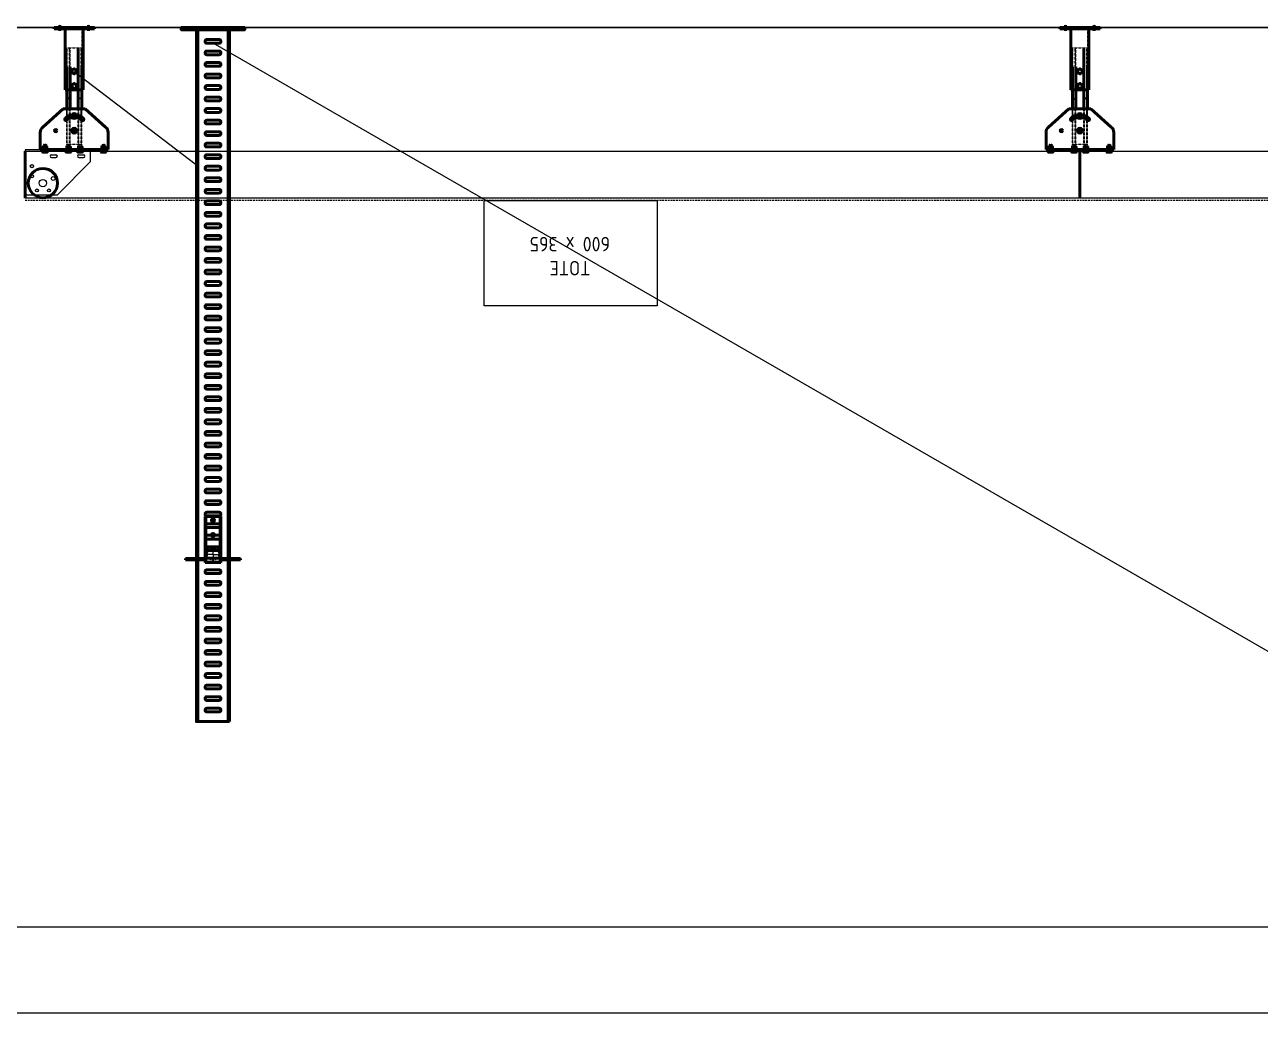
# Model space of a CAD drawing. Header units: millimetres. Extents: x 0 to 461941, y -159644 to 4828.
# Drawn here: x 159894 to 164179, y -151818 to -148388 of the extents above; entities that cross this region are included whole.
import ezdxf

# ---------------------------------------------------------------- set-up
doc = ezdxf.new("R2010")
doc.units = ezdxf.units.MM
for name, pattern in [('Xref Conv Decant Product Tote$0$AM_ISO02W050', [7.5, 6, -1.5]), ('Xref Conv Decant Product Tote$0$CENTER', [7, 4, -1, 1, -1]), ('Xref Conv Decant Product Tote$0$HIDDEN', [0.375, 0.25, -0.125]), ('Xref Conv Decant Product Tote$0$MultiDeck$0$Conveyor - Ground 940 aisles$0$HIDDEN', [9.525, 6.35, -3.175]), ('Xref Conv Decant Product Tote$0$P02582 Conveyor Elevations$0$HIDDEN', [9.525, 6.35, -3.175])]:
    doc.linetypes.add(name, pattern=pattern)
for name, color, linetype in [('AM_BOR', 4, 'Continuous'), ('Xref Conv Decant Empty Tote$0$B', 4, 'Continuous'), ('Xref Conv Decant Empty Tote$0$Mezz', 1, 'Continuous'), ('Xref Conv Decant In$0$P_Number1', 4, 'Continuous'), ('Xref Conv Decant Product Tote$0$B', 4, 'Continuous'), ('Xref Conv Decant Product Tote$0$MultiDeck$0$Conveyor - Ground 940 aisles$0$D', 7, 'Continuous'), ('Xref Conv Decant Product Tote$0$MultiDeck$0$Conveyor - Ground 940 aisles$0$H', 7, 'Xref Conv Decant Product Tote$0$MultiDeck$0$Conveyor - Ground 940 aisles$0$HIDDEN'), ('Xref Conv Decant Product Tote$0$P02582 Conveyor Elevations$0$Conv', 131, 'Continuous'), ('Xref Conv Decant Product Tote$0$Tote', 7, 'Continuous')]:
    doc.layers.add(name, color=color, linetype=linetype)
doc.layers.add('Xref Conv Decant Product Tote$0$Conv- Product decant', color=3, linetype='Continuous', lineweight=50)
doc.layers.add('Xref Conv Decant Product Tote$0$Hidden', color=9, linetype='Xref Conv Decant Product Tote$0$AM_ISO02W050', lineweight=25)
doc.styles.add('Xref Conv Decant Product Tote$0$STANDARD', font='ISOCP.SHX')

# ---------------------------------------------------------------- blocks, each defined once
blk = doc.blocks.new('Xref Conv Decant Empty Tote')
at = {"layer": 'Xref Conv Decant Empty Tote$0$B'}
blk.add_line((242903.7, -148397.6), (134788.8, -148397.6), dxfattribs=at)
at = {"layer": 'Xref Conv Decant Empty Tote$0$Mezz'}
blk.add_lwpolyline([(144253.6, -151517.6), (239475.4, -151517.6), (239475.4, -151817.6), (144253.6, -151817.6)], close=True, dxfattribs=at)
blk = doc.blocks.new('Xref Conv Decant Product Tote$0$Tote side 600 x 365')
at = {"layer": 'Xref Conv Decant Product Tote$0$Tote'}
blk.add_lwpolyline([(600, 365), (600, 0), (0, 0), (0, 365)], close=True, dxfattribs=at)
at = {"layer": 'Xref Conv Decant Product Tote$0$Tote', "insert": (124.2, 259.8), "char_height": 50, "attachment_point": 1, "style": 'Xref Conv Decant Product Tote$0$STANDARD'}
blk.add_mtext_dynamic_manual_height_columns('\\pi107.5;TOTE\\P\\pi39.971;600 x 365', width=355.005, gutter_width=12.5, heights=[0], dxfattribs=at)
blk = doc.blocks.new('Xref Conv Decant Product Tote$0$9405 End Pulley')
blk.add_circle((-62, -52.3), 50.8)
at = {"layer": 'Xref Conv Decant Product Tote$0$P02582 Conveyor Elevations$0$Conv', "color": 0}
for p, q in [((-225.4, -125.8), (-112.4, -11.5)), ((0, -11.5), (-112.4, -11.5)), ((0, -167.1), (0, -11.5)), ((-225.4, -167.1), (-225.4, -125.8)), ((-225.4, -167.1), (0, -167.1)), ((-187, -140.5), (-202.4, -140.5)), ((-187, -150.5), (-202.4, -150.5)), ((-91.7, -140.5), (-107.1, -140.5)), ((-91.7, -150.5), (-107.1, -150.5))]:
    blk.add_line(p, q, dxfattribs=at)
for centre, radius in [((-82.9, -26.9), 5), ((-62, -52.3), 12.7), ((-41.2, -26.9), 5), ((-97.5, -68.3), 6.5)]:
    blk.add_circle(centre, radius, dxfattribs=at)
for centre, start, end in [((-202.4, -145.5), 90, 270), ((-187, -145.5), 270, 90), ((-107.1, -145.5), 90, 270), ((-91.7, -145.5), 270, 90)]:
    blk.add_arc(centre, 5, start, end, dxfattribs=at)
blk = doc.blocks.new('*U303')
at = {"layer": 'Xref Conv Decant Product Tote$0$Hidden', "linetype": 'Xref Conv Decant Product Tote$0$P02582 Conveyor Elevations$0$HIDDEN'}
blk.add_line((27500, 7.5), (0, 7.5), dxfattribs=at)
at = {"layer": 'Xref Conv Decant Product Tote$0$P02582 Conveyor Elevations$0$Conv', "color": 0}
blk.add_lwpolyline([(27500, -163.5), (0, -163.5), (0, 0), (27500, 0)], close=True, dxfattribs=at)
for centre in [(27476.2, -76.2), (27476.2, -111.1)]:
    blk.add_circle(centre, 5.5, dxfattribs=at)
blk.add_blockref('Xref Conv Decant Product Tote$0$9405 End Pulley', (27500, 0))
blk = doc.blocks.new('*U362')
at = {"linetype": 'Continuous'}
for p, q in [((0, 0), (0, -59.2)), ((0, 0), (235, 0)), ((235, 0), (235, -59.2)), ((79.4, -141.4), (8.5, -78.2)), ((155.6, -141.4), (226.5, -78.2)), ((79.4, -141.4), (155.6, -141.4)), ((91.5, -136.4), (91.5, -287)), ((103.5, -136.4), (103.5, -353)), ((131.5, -136.4), (131.5, -287)), ((143.5, -136.4), (143.5, -287)), ((86.5, -207.5), (148.5, -207.5)), ((86.5, -207.5), (86.5, -418.5)), ((148.5, -207.5), (148.5, -418.5)), ((187.5, -418.5), (47.5, -418.5)), ((47.5, -418.5), (47.5, -423.5)), ((187.5, -423.5), (47.5, -423.5)), ((187.5, -418.5), (187.5, -423.5))]:
    blk.add_line(p, q, dxfattribs=at)
for p, q in [((6.9, 7.5), (6.9, 2)), ((6.9, 2), (25.4, 2)), ((9.2, 9), (11.5, 9)), ((11.5, 9), (11.5, 2)), ((11.5, 9), (20.8, 9)), ((20.8, 9), (20.8, 2)), ((20.8, 9), (23.1, 9)), ((25.4, 7.5), (25.4, 2)), ((88, 7.5), (88, 2)), ((88, 2), (106.5, 2)), ((90.3, 9), (92.6, 9)), ((92.6, 9), (92.6, 2)), ((92.6, 9), (101.8, 9)), ((101.8, 9), (101.8, 2)), ((101.8, 9), (104.2, 9)), ((106.5, 7.5), (106.5, 2)), ((128.5, 7.5), (128.5, 2)), ((128.5, 2), (147, 2)), ((130.8, 9), (133.2, 9)), ((133.2, 9), (133.2, 2)), ((133.2, 9), (142.4, 9)), ((142.4, 9), (142.4, 2)), ((142.4, 9), (144.7, 9)), ((147, 7.5), (147, 2)), ((209.6, 7.5), (209.6, 2)), ((209.6, 2), (228.1, 2)), ((211.9, 9), (214.2, 9)), ((214.2, 9), (214.2, 2)), ((214.2, 9), (223.5, 9)), ((223.5, 9), (223.5, 2)), ((223.5, 9), (225.8, 9)), ((228.1, 7.5), (228.1, 2)), ((117.5, -109.3), (111.1, -113)), ((111.1, -113), (111.1, -120.4)), ((111.1, -120.4), (117.5, -124.1)), ((123.9, -113), (117.5, -109.3)), ((117.5, -124.1), (123.9, -120.4)), ((123.9, -120.4), (123.9, -113))]:
    blk.add_line(p, q)
at = {"linetype": 'Xref Conv Decant Product Tote$0$CENTER'}
for p, q in [((67.5, -411.7), (67.5, -433.3)), ((167.5, -411.7), (167.5, -433.3))]:
    blk.add_line(p, q, dxfattribs=at)
for points in [[(111.1, -69.4), (117.5, -73.1), (123.9, -69.4), (123.9, -62), (117.5, -58.3), (111.1, -62)], [(109.5, -225.1), (117.5, -229.7), (125.5, -225.1), (125.5, -215.9), (117.5, -211.3), (109.5, -215.9)], [(109.5, -276.1), (117.5, -280.7), (125.5, -276.1), (125.5, -266.9), (117.5, -262.3), (109.5, -266.9)]]:
    blk.add_lwpolyline(points, close=True)
for centre, radius in [((117.5, -65.7), 8.4), ((117.5, -65.7), 6.4), ((117.5, -116.7), 8.4), ((117.5, -116.7), 6.4), ((117.5, -220.5), 8), ((117.5, -271.5), 8)]:
    blk.add_circle(centre, radius)
at = {"linetype": 'Continuous'}
blk.add_circle((181.8, -65.7), 3.6, dxfattribs=at)
for centre, radius, start, end in [((9.2, 6.5), 2.53, 23.991, 156.009), ((16.1, 1.1), 7.86, 54.0166, 125.9834), ((23.1, 6.5), 2.53, 23.991, 156.009), ((90.3, 6.5), 2.53, 23.991, 156.009), ((97.2, 1.1), 7.86, 54.0166, 125.9834), ((104.2, 6.5), 2.53, 23.991, 156.009), ((130.8, 6.5), 2.53, 23.991, 156.009), ((137.8, 1.1), 7.86, 54.0166, 125.9834), ((144.7, 6.5), 2.53, 23.991, 156.009), ((211.9, 6.5), 2.53, 23.991, 156.009), ((218.8, 1.1), 7.86, 54.0166, 125.9834), ((225.8, 6.5), 2.53, 23.991, 156.009)]:
    blk.add_arc(centre, radius, start, end)
for centre, radius, start, end in [((25.4, -59.2), 25.4, 180, 228.2691), ((209.6, -59.2), 25.4, 311.7309, 0), ((88.7, -104.7), 4.4, 45, 225), ((116.3, -77.6), 43.1, 224.5473, 271.6144), ((117.5, -75.9), 36.4, 225, 270), ((117.5, -75.9), 36.4, 270, 315), ((118.7, -77.6), 43.1, 268.3856, 315.4527), ((146.3, -104.7), 4.4, 315, 135)]:
    blk.add_arc(centre, radius, start, end, dxfattribs=at)
at = {"layer": 'Xref Conv Decant Product Tote$0$Hidden', "linetype": 'Xref Conv Decant Product Tote$0$HIDDEN'}
for p, q in [((11.1, -17), (11.1, 2)), ((12.1, -18), (12.1, 2)), ((20.1, -18), (20.1, 2)), ((21.1, -17), (21.1, 2)), ((92.2, -17), (92.2, 2)), ((93.2, -18), (93.2, 2)), ((101.2, -18), (101.2, 2)), ((102.2, -17), (102.2, 2)), ((132.8, -17), (132.8, 2)), ((133.8, -18), (133.8, 2)), ((141.8, -18), (141.8, 2)), ((142.8, -17), (142.8, 2)), ((213.8, -17), (213.8, 2)), ((214.8, -18), (214.8, 2)), ((222.8, -18), (222.8, 2)), ((223.8, -17), (223.8, 2)), ((0, -3), (235, -3)), ((12.1, -18), (11.1, -17)), ((11.1, -17), (21.1, -17)), ((12.1, -18), (20.1, -18)), ((20.1, -18), (21.1, -17)), ((91.5, -18), (91.5, -158.8)), ((91.5, -18), (143.5, -18)), ((92.2, -17), (102.2, -17)), ((93.2, -18), (92.2, -17)), ((93.2, -18), (101.2, -18)), ((93.5, -18), (93.5, -353)), ((101.2, -18), (102.2, -17)), ((101.5, -18), (101.5, -353)), ((103.5, -18), (103.5, -158.8)), ((131.5, -18), (131.5, -158.8)), ((132.8, -17), (142.8, -17)), ((133.8, -18), (132.8, -17)), ((133.5, -18), (133.5, -353)), ((133.8, -18), (141.8, -18)), ((141.5, -18), (141.5, -353)), ((141.8, -18), (142.8, -17)), ((143.5, -18), (143.5, -158.8)), ((213.8, -17), (223.8, -17)), ((214.8, -18), (213.8, -17)), ((214.8, -18), (222.8, -18)), ((222.8, -18), (223.8, -17)), ((91.5, -128), (91.5, -173)), ((93.5, -128), (93.5, -173)), ((96.5, -118), (138.5, -118)), ((96.5, -120), (138.5, -120)), ((141.5, -128), (141.5, -173)), ((143.5, -128), (143.5, -173)), ((91.5, -142), (91.5, -353)), ((101.5, -170), (101.5, -173)), ((101.5, -170), (103.5, -170)), ((103.5, -142), (103.5, -287)), ((103.5, -170), (103.5, -173)), ((131.5, -142), (131.5, -353)), ((131.5, -170), (131.5, -173)), ((131.5, -170), (133.5, -170)), ((133.5, -170), (131.5, -170)), ((133.5, -170), (133.5, -173)), ((133.5, -170), (133.5, -173)), ((143.5, -142), (143.5, -353)), ((89.5, -207.5), (89.5, -418.5)), ((96.5, -176), (98.5, -176)), ((98.5, -178), (96.5, -178)), ((138.5, -176), (136.5, -176)), ((136.5, -178), (138.5, -178)), ((145.5, -207.5), (145.5, -418.5)), ((143.5, -353), (91.5, -353))]:
    blk.add_line(p, q, dxfattribs=at)
at = {"layer": 'Xref Conv Decant Product Tote$0$Hidden', "linetype": 'Xref Conv Decant Product Tote$0$CENTER'}
for p, q in [((16.1, 10.6), (16.1, -9.3)), ((97.2, -8.6), (97.2, 11.3)), ((97.2, 10.6), (97.2, -9.3)), ((137.8, -8.6), (137.8, 11.3)), ((218.8, -8.6), (218.8, 11.3))]:
    blk.add_line(p, q, dxfattribs=at)
at = {"layer": 'Xref Conv Decant Product Tote$0$Hidden'}
for p, q in [((16.1, 8.6), (16.1, -11.3)), ((97.2, 8.6), (97.2, -11.3)), ((137.8, 8.6), (137.8, -11.3)), ((218.8, 8.6), (218.8, -11.3))]:
    blk.add_line(p, q, dxfattribs=at)
for points in [[(6.9, -5), (4.9, -3)], [(27.4, -3), (4.9, -3)], [(25.4, -5), (6.9, -5)], [(6.9, -10.5), (6.9, -5)], [(23.1, -12), (20.8, -12), (11.5, -12), (9.2, -12)], [(11.5, -12), (11.5, -5)], [(20.8, -12), (20.8, -5)], [(27.4, -3), (25.4, -5)], [(25.4, -10.5), (25.4, -5)], [(88, -5), (86, -3)], [(108.5, -3), (86, -3)], [(106.5, -5), (88, -5)], [(88, -10.5), (88, -5)], [(104.2, -12), (101.8, -12), (92.6, -12), (90.3, -12)], [(92.6, -12), (92.6, -5)], [(101.8, -12), (101.8, -5)], [(108.5, -3), (106.5, -5)], [(106.5, -10.5), (106.5, -5)], [(128.5, -5), (126.5, -3)], [(149, -3), (126.5, -3)], [(147, -5), (128.5, -5)], [(128.5, -10.5), (128.5, -5)], [(144.7, -12), (142.4, -12), (133.2, -12), (130.8, -12)], [(133.2, -12), (133.2, -5)], [(142.4, -12), (142.4, -5)], [(149, -3), (147, -5)], [(147, -10.5), (147, -5)], [(209.6, -5), (207.6, -3)], [(230.1, -3), (207.6, -3)], [(228.1, -5), (209.6, -5)], [(209.6, -10.5), (209.6, -5)], [(225.8, -12), (223.5, -12), (214.2, -12), (211.9, -12)], [(214.2, -12), (214.2, -5)], [(223.5, -12), (223.5, -5)], [(230.1, -3), (228.1, -5)], [(228.1, -10.5), (228.1, -5)]]:
    blk.add_lwpolyline(points, dxfattribs=at)
for centre, radius, start, end in [((9.2, -9.5), 2.53, 203.991, 336.009), ((16.1, -4.1), 7.86, 234.0166, 305.9834), ((23.1, -9.5), 2.53, 203.991, 336.009), ((90.3, -9.5), 2.53, 203.991, 336.009), ((97.2, -4.1), 7.86, 234.0166, 305.9834), ((104.2, -9.5), 2.53, 203.991, 336.009), ((130.8, -9.5), 2.53, 203.991, 336.009), ((137.8, -4.1), 7.86, 234.0166, 305.9834), ((144.7, -9.5), 2.53, 203.991, 336.009), ((211.9, -9.5), 2.53, 203.991, 336.009), ((218.8, -4.1), 7.86, 234.0166, 305.9834), ((225.8, -9.5), 2.53, 203.991, 336.009)]:
    blk.add_arc(centre, radius, start, end, dxfattribs=at)
at = {"layer": 'Xref Conv Decant Product Tote$0$Hidden', "linetype": 'Xref Conv Decant Product Tote$0$HIDDEN'}
for centre, radius, start, end in [((96.5, -123), 5, 90, 180), ((96.5, -123), 3, 90, 180), ((138.5, -123), 5, 0, 90), ((138.5, -123), 3, 0, 90), ((96.5, -173), 5, 180, 270), ((96.5, -173), 5, 180, 270), ((96.5, -173), 3, 180, 270), ((98.5, -173), 3, 270, 0), ((98.5, -173), 5, 270, 0), ((136.5, -173), 5, 180, 270), ((136.5, -173), 3, 180, 270), ((138.5, -173), 5, 270, 0), ((138.5, -173), 3, 270, 0)]:
    blk.add_arc(centre, radius, start, end, dxfattribs=at)
blk = doc.blocks.new('Xref Conv Decant Product Tote$0$SLOT (0deg)')
blk.add_lwpolyline([(-21, 6.5, 1), (-21, -6.5), (21, -6.5, 1), (21, 6.5)], format="xyb", close=True)
blk = doc.blocks.new('*U385')
for p, q in [((-95.2, 18.7), (-29.9, 18.7)), ((-95.2, 18.7), (-95.2, 13.7)), ((-95.2, 13.7), (-29.9, 13.7)), ((-27.5, 28.5), (27.5, 28.5)), ((-27.5, -131.5), (-27.5, 28.5)), ((-24.5, -131.5), (-24.5, 28.5)), ((24.5, -131.5), (24.5, 28.5)), ((27.5, -131.5), (27.5, 28.5)), ((30, 18.7), (95.2, 18.7)), ((95.2, 13.7), (30, 13.7)), ((95.2, 18.7), (95.2, 13.7)), ((-27.5, -131.5), (27.5, -131.5))]:
    blk.add_line(p, q)
for centre in [(0, -67.5), (0, -118.5)]:
    blk.add_circle(centre, 5.5)
for centre, start, end in [((-29.9, 10.5), 0, 90), ((30, 10.5), 90, 180)]:
    blk.add_arc(centre, 3.2, start, end)
at = {"layer": 'Xref Conv Decant Product Tote$0$MultiDeck$0$Conveyor - Ground 940 aisles$0$D', "linetype": 'Xref Conv Decant Product Tote$0$MultiDeck$0$Conveyor - Ground 940 aisles$0$HIDDEN'}
for p, q in [((-26.8, 10.5), (-26.8, -1.6)), ((-21.8, 10.5), (-21.8, -1.5)), ((21.8, 10.5), (21.8, -1.5)), ((26.8, 10.5), (26.8, -1.6))]:
    blk.add_line(p, q, dxfattribs=at)
at = {"layer": 'Xref Conv Decant Product Tote$0$MultiDeck$0$Conveyor - Ground 940 aisles$0$D'}
for p, q in [((-2, 0), (-21, 0)), ((-1, 0), (1, 0)), ((0, 2), (0, 21)), ((0, -1), (0, 1)), ((2, 0), (21, 0)), ((0, -2), (0, -21)), ((-4, -67.5), (-7.5, -67.5)), ((-2, -67.5), (2, -67.5)), ((0, -63.5), (0, -60)), ((0, -69.5), (0, -65.5)), ((0, -71.5), (0, -75)), ((4, -67.5), (7.5, -67.5)), ((-4, -118.5), (-7.5, -118.5)), ((-2, -118.5), (2, -118.5)), ((0, -114.5), (0, -111)), ((0, -120.5), (0, -116.5)), ((0, -122.5), (0, -126)), ((4, -118.5), (7.5, -118.5))]:
    blk.add_line(p, q, dxfattribs=at)
at = {"layer": 'Xref Conv Decant Product Tote$0$MultiDeck$0$Conveyor - Ground 940 aisles$0$D', "linetype": 'Xref Conv Decant Product Tote$0$MultiDeck$0$Conveyor - Ground 940 aisles$0$HIDDEN'}
blk.add_circle((0, 0), 20, dxfattribs=at)
for centre, radius, start, end in [((-29.9, 10.5), 8.2, 0, 90), ((30, 10.5), 8.2, 90, 180), ((0, 0), 26.8, 183.5004, 356.4996), ((0, 0), 21.8, 183.8813, 356.1187)]:
    blk.add_arc(centre, radius, start, end, dxfattribs=at)
at = {"layer": 'Xref Conv Decant Product Tote$0$MultiDeck$0$Conveyor - Ground 940 aisles$0$H'}
for p, q in [((-88.7, 18.7), (-88.7, 13.7)), ((-63.7, 18.7), (-63.7, 13.7)), ((63.7, 18.7), (63.7, 13.7)), ((88.7, 18.7), (88.7, 13.7))]:
    blk.add_line(p, q, dxfattribs=at)
blk = doc.blocks.new('*U412')
for p, q in [((-52.5, 2408), (-52.5, 8)), ((52.5, 8), (52.5, 2408))]:
    blk.add_line(p, q)
for points in [[(-57.5, 2408), (57.5, 2408), (57.5, 8), (-57.5, 8)], [(-110, 0), (110, 0), (110, 8), (-110, 8)]]:
    blk.add_lwpolyline(points, close=True)
at = {"layer": 'Xref Conv Decant Product Tote$0$Hidden'}
for p, q in [((-90, 8), (-90, 0)), ((-76, 8), (-76, 0)), ((76, 8), (76, 0)), ((90, 8), (90, 0))]:
    blk.add_line(p, q, dxfattribs=at)
for name, p in [('Xref Conv Decant Product Tote$0$SLOT (0deg)', (0, 2368)), ('Xref Conv Decant Product Tote$0$SLOT (0deg)', (0, 2328)), ('Xref Conv Decant Product Tote$0$SLOT (0deg)', (0, 2288)), ('Xref Conv Decant Product Tote$0$SLOT (0deg)', (0, 2248)), ('Xref Conv Decant Product Tote$0$SLOT (0deg)', (0, 2208)), ('Xref Conv Decant Product Tote$0$SLOT (0deg)', (0, 2168)), ('Xref Conv Decant Product Tote$0$SLOT (0deg)', (0, 2128)), ('Xref Conv Decant Product Tote$0$SLOT (0deg)', (0, 2088)), ('Xref Conv Decant Product Tote$0$SLOT (0deg)', (0, 2048)), ('Xref Conv Decant Product Tote$0$SLOT (0deg)', (0, 2008)), ('Xref Conv Decant Product Tote$0$SLOT (0deg)', (0, 1968)), ('Xref Conv Decant Product Tote$0$SLOT (0deg)', (0, 1928)), ('Xref Conv Decant Product Tote$0$SLOT (0deg)', (0, 1888)), ('*U385', (0, 1828)), ('*U385', (0, 1828)), ('Xref Conv Decant Product Tote$0$SLOT (0deg)', (0, 1848)), ('Xref Conv Decant Product Tote$0$SLOT (0deg)', (0, 1808)), ('Xref Conv Decant Product Tote$0$SLOT (0deg)', (0, 1768)), ('Xref Conv Decant Product Tote$0$SLOT (0deg)', (0, 1728)), ('Xref Conv Decant Product Tote$0$SLOT (0deg)', (0, 1688)), ('Xref Conv Decant Product Tote$0$SLOT (0deg)', (0, 1648)), ('Xref Conv Decant Product Tote$0$SLOT (0deg)', (0, 1608)), ('Xref Conv Decant Product Tote$0$SLOT (0deg)', (0, 1568)), ('Xref Conv Decant Product Tote$0$SLOT (0deg)', (0, 1528)), ('Xref Conv Decant Product Tote$0$SLOT (0deg)', (0, 1488)), ('Xref Conv Decant Product Tote$0$SLOT (0deg)', (0, 1448)), ('Xref Conv Decant Product Tote$0$SLOT (0deg)', (0, 1408)), ('Xref Conv Decant Product Tote$0$SLOT (0deg)', (0, 1368)), ('Xref Conv Decant Product Tote$0$SLOT (0deg)', (0, 1328)), ('Xref Conv Decant Product Tote$0$SLOT (0deg)', (0, 1288)), ('Xref Conv Decant Product Tote$0$SLOT (0deg)', (0, 1248)), ('Xref Conv Decant Product Tote$0$SLOT (0deg)', (0, 1208)), ('Xref Conv Decant Product Tote$0$SLOT (0deg)', (0, 1168)), ('Xref Conv Decant Product Tote$0$SLOT (0deg)', (0, 1128)), ('Xref Conv Decant Product Tote$0$SLOT (0deg)', (0, 1088)), ('Xref Conv Decant Product Tote$0$SLOT (0deg)', (0, 1048)), ('Xref Conv Decant Product Tote$0$SLOT (0deg)', (0, 1008)), ('Xref Conv Decant Product Tote$0$SLOT (0deg)', (0, 968)), ('Xref Conv Decant Product Tote$0$SLOT (0deg)', (0, 928)), ('Xref Conv Decant Product Tote$0$SLOT (0deg)', (0, 888)), ('Xref Conv Decant Product Tote$0$SLOT (0deg)', (0, 848)), ('Xref Conv Decant Product Tote$0$SLOT (0deg)', (0, 808)), ('Xref Conv Decant Product Tote$0$SLOT (0deg)', (0, 768)), ('Xref Conv Decant Product Tote$0$SLOT (0deg)', (0, 728)), ('Xref Conv Decant Product Tote$0$SLOT (0deg)', (0, 688)), ('Xref Conv Decant Product Tote$0$SLOT (0deg)', (0, 648)), ('Xref Conv Decant Product Tote$0$SLOT (0deg)', (0, 608)), ('Xref Conv Decant Product Tote$0$SLOT (0deg)', (0, 568)), ('Xref Conv Decant Product Tote$0$SLOT (0deg)', (0, 528)), ('Xref Conv Decant Product Tote$0$SLOT (0deg)', (0, 488)), ('Xref Conv Decant Product Tote$0$SLOT (0deg)', (0, 448)), ('Xref Conv Decant Product Tote$0$SLOT (0deg)', (0, 408)), ('Xref Conv Decant Product Tote$0$SLOT (0deg)', (0, 368)), ('Xref Conv Decant Product Tote$0$SLOT (0deg)', (0, 328)), ('Xref Conv Decant Product Tote$0$SLOT (0deg)', (0, 288)), ('Xref Conv Decant Product Tote$0$SLOT (0deg)', (0, 248)), ('Xref Conv Decant Product Tote$0$SLOT (0deg)', (0, 208)), ('Xref Conv Decant Product Tote$0$SLOT (0deg)', (0, 168)), ('Xref Conv Decant Product Tote$0$SLOT (0deg)', (0, 128)), ('Xref Conv Decant Product Tote$0$SLOT (0deg)', (0, 88)), ('Xref Conv Decant Product Tote$0$SLOT (0deg)', (0, 48))]:
    blk.add_blockref(name, p)
blk = doc.blocks.new('Xref Conv Decant Product Tote')
for p, q in [((164547.5, -150759.1), (160547.5, -148452.1)), ((160066.1, -148549.6), (160485, -148870.6))]:
    blk.add_line(p, q)
at = {"layer": 'Xref Conv Decant Product Tote$0$B'}
blk.add_line((242903.7, -148397.6), (134788.8, -148397.6), dxfattribs=at)
at = {"layer": 'Xref Conv Decant Product Tote$0$Conv- Product decant'}
for p, q in [((159895.6, -148826.1), (159895.6, -148989.6)), ((163553.2, -148826.1), (163553.2, -148989.6))]:
    blk.add_line(p, q, dxfattribs=at)
at = {"layer": 'Xref Conv Decant Product Tote$0$Conv- Product decant', "rotation": 180}
for name, p in [('*U362', (160183.6, -148821.1)), ('*U412', (160547.5, -148397.6)), ('*U362', (163671.1, -148821.1)), ('*U303', (187395.6, -148989.6))]:
    blk.add_blockref(name, p, dxfattribs=at)
at = {"layer": 'Xref Conv Decant Product Tote$0$Tote', "rotation": 180}
blk.add_blockref('Xref Conv Decant Product Tote$0$Tote side 600 x 365', (162087.9, -148997.6), dxfattribs=at)
blk = doc.blocks.new('Xref Conv Decant In')
at = {"layer": 'Xref Conv Decant In$0$P_Number1'}
blk.add_line((146225.2, -148397.6), (236367.6, -148397.6), dxfattribs=at)

msp = doc.modelspace()

# ---------------------------------------------------------------- block references
for name in ['Xref Conv Decant Empty Tote', 'Xref Conv Decant Product Tote']:
    msp.add_blockref(name, (0, 0))
at = {"layer": 'AM_BOR'}
for name in ['Xref Conv Decant Product Tote', 'Xref Conv Decant In']:
    msp.add_blockref(name, (0, 0), dxfattribs=at)

doc.saveas('drawing.dxf')
